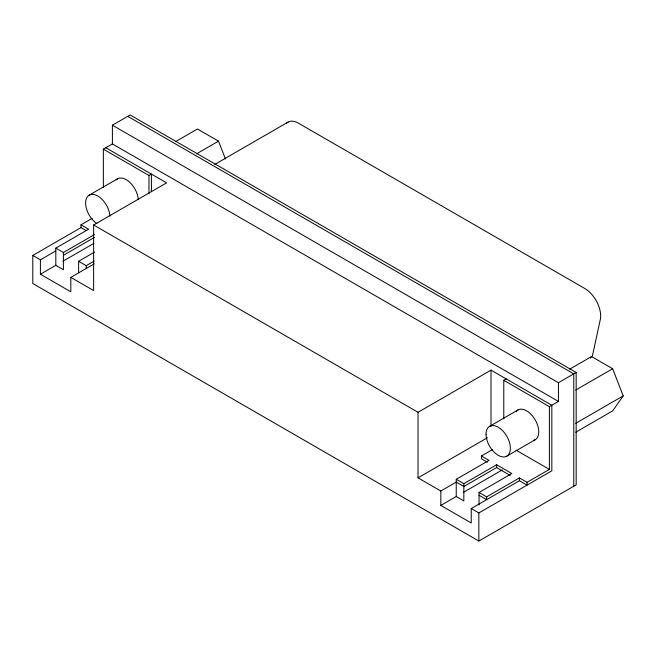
<?xml version="1.0" encoding="UTF-8"?>
<svg xmlns="http://www.w3.org/2000/svg" width="656" height="656" viewBox="0 0 656 656"><rect width="100%" height="100%" fill="white"/><g stroke="black" fill="none" stroke-linecap="round" stroke-linejoin="round"><path stroke-width="0.98" d="M592.384 356.093L600.494 318.636A22.484 12.981 60 0 0 584.767 288.484L297.996 122.918A20.697 11.947 60 0 0 286.713 123.115M590.4 358.209L591.573 356.544L612.655 368.721L623.2 395.896L612.655 410.894L575.706 432.222M112.406 125.189L558.445 382.71L558.445 401.439L112.406 143.918L112.406 125.189L130.118 114.956L576.165 372.477L576.165 484.858L478.847 541.044L32.8 283.523L32.8 255.43L80.991 227.599L86.059 230.527M103.353 187.591L103.353 149.142L112.406 143.918M175.439 141.688L197.431 128.994L218.514 141.163L225.426 158.965M89.175 195.168L117.563 178.776M103.353 149.142L148.978 175.48L151.405 174.07L151.405 191.486M196.521 153.865L218.514 141.163M80.991 227.599L80.991 224.795L92.176 218.333M55.809 250.92L40.401 259.817L40.401 274.241L70.815 291.797L70.815 277.373L93.628 290.542L93.628 224.992L166.616 182.852L105.788 147.731M40.401 274.241L55.809 265.344L55.809 248.107L88.593 229.182L80.991 224.795M214.848 164.377L288.156 122.049M55.809 248.107L63.411 252.503L94.431 234.594M63.411 255.307L94.431 237.406M62.894 261.252L93.906 243.351M78.622 272.74L78.622 261.277L94.571 252.068M78.622 261.277L86.223 265.672L94.193 261.063M70.815 277.373L94.193 263.876M418.02 412.28L491.008 370.14L551.835 405.252L551.835 470.811L478.847 512.951L471.238 508.556L471.238 522.98L440.832 505.423L440.832 491L418.02 477.83L418.02 412.28L93.628 224.992M503.783 418.774L503.783 380.324L506.219 378.922M569.58 369.246L591.573 356.544M558.445 382.71L576.165 372.477M489.606 426.351L517.986 409.967M418.02 477.83L487.49 437.724M575.706 390.049L612.655 368.721M503.783 380.324L549.4 406.663L558.445 401.439M487.334 462.201L481.422 458.782L481.422 455.977L492.599 449.524M440.832 505.423L456.24 496.526L456.24 479.298L489.023 460.364L481.422 455.977M440.832 491L456.24 482.103L463.841 486.498L496.625 467.564L510.138 475.37M506.809 456.15L535.189 439.758M456.24 479.298L463.841 483.685L496.625 464.76L511.828 473.534L479.044 492.467L479.044 504.89M575.697 423.317L623.2 395.896M463.325 492.435L502.299 469.934M479.044 492.467L486.645 496.854L519.437 477.921L527.039 482.316L549.4 469.401L549.4 406.663M471.238 508.556L519.437 480.733L527.039 485.12L527.039 482.316M127.723 116.342L573.77 373.863L573.77 486.235M516.067 450.155L549.4 469.401M479.044 495.272L486.645 499.659L486.645 496.854M55.809 265.344L63.411 269.731L63.411 252.503M456.24 496.526L463.841 500.922L463.841 483.685M32.8 255.43L40.401 259.817M519.437 477.921L519.437 480.733M496.625 464.76L496.625 467.564M491.008 370.14L491.008 426.474M478.847 512.951L478.847 541.044M148.978 175.48L148.978 193.692M86.223 265.672L86.223 268.476M96.99 223.63A17.204 9.93 60 0 1 85.616 202.737A17.204 9.93 60 0 1 97.514 195.873A17.204 9.93 60 0 1 109.921 216.16M516.059 411.755A17.204 9.93 60 0 1 534.812 419.25A17.204 9.93 60 0 1 533.566 440.397M116.202 179.867A17.204 9.93 60 0 1 129.445 182.04A17.204 9.93 60 0 1 138.301 199.777M486.039 434.231A17.204 9.93 60 0 0 504.292 456.929A17.204 9.93 60 0 0 504.292 432.599A17.204 9.93 60 0 0 486.039 434.231"/></g></svg>
